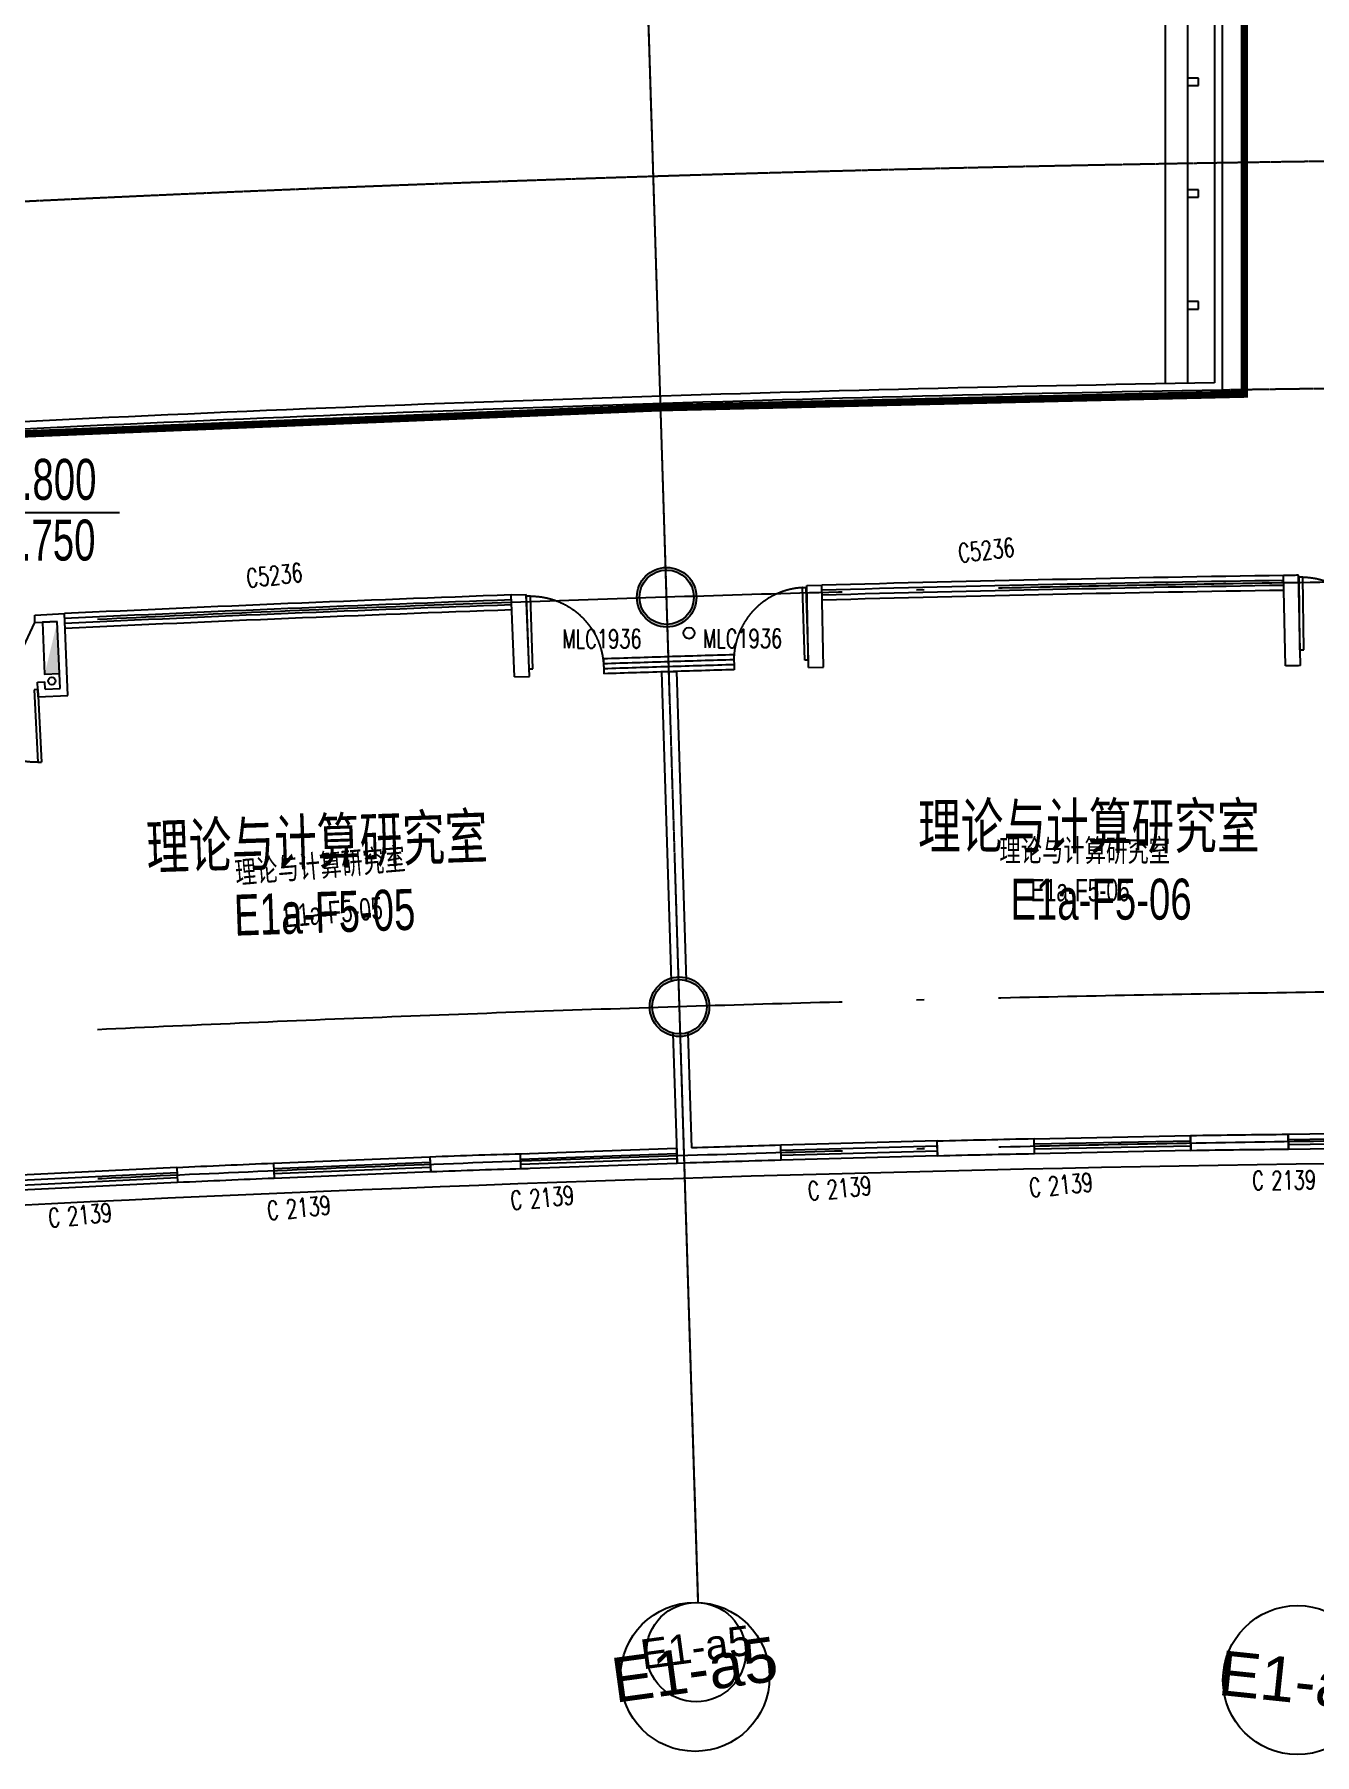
# Model space of a CAD drawing. Header units: millimetres. Extents: x -39175 to 150737, y -15023 to 140542.
# Drawn here: x 45718 to 62899, y -7984 to 15104 of the extents above; entities that cross this region are included whole.
import ezdxf
from ezdxf.enums import TextEntityAlignment as Align

# ---------------------------------------------------------------- set-up
doc = ezdxf.new("R2010")
doc.units = ezdxf.units.MM
doc.header["$LTSCALE"] = 10
for name, pattern in [('DASH', [0.35, 0.25, -0.1]), ('E-RG-1F$0$$0$DOTE', [2.42, 2, -0.2, 0.02, -0.2]), ('XRE2$0$HIDDEN', [0.375, 0.25, -0.125])]:
    doc.linetypes.add(name, pattern=pattern)
for name, color, linetype in [('A—墙体', 7, 'Continuous'), ('A—文字索引', 40, 'Continuous'), ('A—楼梯、电梯、栏杆', 50, 'Continuous'), ('A—轴线、尺寸', 1, 'Continuous'), ('A—门窗', 135, 'Continuous'), ('E1-RI-5F$0$A-ROOF-DRAN', 175, 'Continuous'), ('E1-RI-5F$0$A-SYMB-DOOR', 13, 'Continuous'), ('E1-RI-5F$0$A-SYMB-DOOR1', 4, 'Continuous'), ('E1-RI-5F$0$AUDIT_D_131110141545-10', 7, 'Continuous'), ('I—平面—填充03(灰度)', 250, 'Continuous'), ('I—平面—文字', 40, 'Continuous'), ('I—平面—文字（放大1：100）', 40, 'XRE2$0$HIDDEN'), ('I—平面—标高', 40, 'Continuous'), ('I—平面—消防设施', 10, 'Continuous'), ('I—平面—门', 22, 'Continuous'), ('I—平顶—消防设施', 10, 'Continuous'), ('轴线100', 1, 'Continuous')]:
    doc.layers.add(name, color=color, linetype=linetype)
doc.styles.add('ARIAL', font='arial.ttf')
doc.styles.add('E1-RI-5F$0$$4$XD2008', font='SIMYOU.TTF', dxfattribs={"width": 0.7})
doc.styles.add('E1-RI-5F$0$ECADI-TXT', font='simplex.shx', dxfattribs={"bigfont": 'hztxt.shx'})
doc.styles.add('XD2008', font='SIMYOU.TTF', dxfattribs={"width": 0.7, "height": 600})

# ---------------------------------------------------------------- blocks, each defined once
blk = doc.blocks.new('E-COLS-F5')
at = {"layer": 'I—平面—填充03(灰度)'}
h = blk.add_hatch(color=18, dxfattribs=at)
edge = h.paths.add_edge_path()
edge.add_arc((11763117, -6199394), 400, 0, 360)
edge = h.paths.add_edge_path(flags=17)
edge.add_arc((11763117, -6199394), 365, 0, 360)
h = blk.add_hatch(color=18, dxfattribs=at)
edge = h.paths.add_edge_path()
edge.add_arc((11763289, -6204891), 400, 0, 360)
edge = h.paths.add_edge_path(flags=17)
edge.add_arc((11763289, -6204891), 365, 0, 360)
at = {"layer": 'A—墙体'}
for centre, radius in [((11763117, -6199394), 400), ((11763117, -6199394), 365), ((11763289, -6204891), 400), ((11763289, -6204891), 365)]:
    blk.add_circle(centre, radius, dxfattribs=at)
blk = doc.blocks.new('E1-RI-5F$0$$TCHSYS$WIN2D')
for p, q in [((-0.5, 0.5), (0.5, 0.5)), ((-0.5, 0.5), (-0.5, -0.5)), ((0.5, 0.5), (0.5, -0.5)), ((0.5, 0.167), (-0.5, 0.167)), ((0.5, -0.167), (-0.5, -0.167)), ((-0.5, -0.5), (0.5, -0.5))]:
    blk.add_line(p, q)
blk = doc.blocks.new('E1-RI-5F$0$$DORLIB2D$00000001')
for p, q in [((0.45, 0.975), (0.5, 0.975)), ((0.45, 0), (0.45, 0.975)), ((0.5, 0), (0.5, 0.975)), ((0.5, 0), (0.45, 0))]:
    blk.add_line(p, q)
at = {"layer": 'I—平面—门', "color": 8, "linetype": 'DASH', "ltscale": 20}
blk.add_arc((0.475, 0), 0.975, 91.4693, 180, dxfattribs=at)
blk = doc.blocks.new('E1-RI-5F$0$ECADI-TAG-DOOR')
blk = doc.blocks.new('E1-RI-5F$0$$0$ECADI-TAG-HGHT_国标_')
at = {"color": 1}
blk.add_line((-2.12, 2.12), (11.77, 2.12), dxfattribs=at)
at = {"color": 1, "const_width": 0.5}
blk.add_lwpolyline([(-2.12, 2.12), (0, 0), (2.12, 2.12)], dxfattribs=at)
at = {"color": 1}
blk.add_point((-1.48, 4.6), dxfattribs=at)
at = {"style": 'E1-RI-5F$0$$4$XD2008', "width": 0.7}
blk.add_attdef('FL', text='', height=3, dxfattribs=at).set_placement((-2.69, 2.97), align=Align.RIGHT)
for tag, p in [('F.F.L.', (2.28, 2.97)), ('T.O.S.', (2.28, -1.1))]:
    blk.add_attdef(tag, p, '', height=3, dxfattribs=at)
blk = doc.blocks.new('E1-RI-5F$0$XFX-BX')
blk.add_lwpolyline([(0, 0), (0, 200), (700, 200), (700, 0)], close=True)
blk.add_solid([(0, 0), (0, 0), (700, 0), (700, 200)])
blk = doc.blocks.new('E1-RI-5F$0$ERDFG1')
at = {"layer": 'E1-RI-5F$0$A-ROOF-DRAN'}
blk.add_circle((60575, 12154), 75, dxfattribs=at)
blk = doc.blocks.new('A$C1C9D1350')
at = {"layer": '轴线100', "linetype": 'E-RG-1F$0$$0$DOTE'}
blk.add_line((-200786.3, -2917.2), (-201715.5, 26603.7), dxfattribs=at)
at = {"layer": '轴线100', "linetype": 'ByBlock'}
blk.add_circle((-200815.7, -3582.5), 666.7, dxfattribs=at)
at = {"layer": '轴线100', "color": 40, "style": 'ARIAL'}
blk.add_text('E1-a5', height=400, rotation=7.78334, dxfattribs=at).set_placement((-200819.4, -3516), align=Align.MIDDLE_CENTER)

msp = doc.modelspace()

# ---------------------------------------------------------------- linework, layer by layer
at = {"layer": 'A—墙体'}
for p, q in [((56083.7, 7705.8), (56283.7, 7711.3)), ((56106.8, 6606), (56083.7, 7705.8)), ((56306.8, 6611.5), (56283.7, 7711.3)), ((62507.8, 6628.8), (62482.3, 7841.4)), ((62707.7, 6631.6), (62682.3, 7844.3)), ((52116.4, 7580.1), (52316.3, 7587.2)), ((52162.6, 6481.1), (52116.4, 7580.1)), ((52362.4, 6488.2), (52316.3, 7587.2)), ((45722.1, 7310.5), (46121.7, 7329.9)), ((45725.5, 7211.9), (45722.1, 7310.5)), ((45727, 7210.6), (46026, 7225.1)), ((46063.7, 6325.2), (46026, 7225.1)), ((46167.8, 6230.8), (46121.7, 7329.9)), ((52162.6, 6481.1), (52362.4, 6488.2)), ((54134.6, 6547.5), (54265.1, 2400.7)), ((54334.5, 6553.8), (54465, 2406.8)), ((56106.8, 6606), (56306.8, 6611.5)), ((45759.5, 6411.3), (45859.4, 6416.1)), ((45769.9, 6211.5), (45759.5, 6411.3)), ((45864.6, 6316.9), (45859.4, 6416.1)), ((45864.6, 6316.9), (46063.7, 6325.2)), ((45769.9, 6211.5), (46167.8, 6230.8)), ((54287.2, 1698.7), (54342.2, -48.5)), ((54487.1, 1705.3), (54535.8, 157.7)), ((57840.8, 49.7), (57834.5, 249.5)), ((59138.6, 78.4), (59134.2, 279.5)), ((61234, 321.1), (61237.3, 121.2)), ((62544.6, 340.7), (62547.5, 140.7)), ((51025.9, 35.4), (51036.3, -164.3)), ((52235.8, 75.9), (52242.9, -123.9)), ((55741.6, -6.2), (55735.3, 193.7)), ((47628.7, -107.1), (47639.1, -306.8)), ((48927.4, -49.8), (48937.9, -249.5))]:
    msp.add_line(p, q, dxfattribs=at)
msp.add_lwpolyline([(54134.6, 6547.5), (54334.5, 6553.8)], dxfattribs=at)
for centre, radius, start, end in [((69775.6, -487204.8), 495100, 90.820909, 90.844054), ((69401.8, -483976), 490653.3, 90.781716, 90.805072), ((69737.7, -486690.4), 487085.4, 91.247382, 91.400306), ((64054.6, -167154), 167498.9, 90.516516, 90.964878), ((54170.3, -74592), 74693.6, 91.407373, 92.412708), ((69737.7, -486690.4), 487085.4, 91.647332, 91.788488), ((63934.1, -246831.2), 246956.1, 91.112675, 91.413841), ((64052.7, -167003.6), 167148.5, 90.515933, 90.965089), ((69737.7, -486690.4), 487085.4, 92.448653, 92.601577), ((54161.9, -74306.1), 74207.7, 91.404659, 92.413997), ((69737.7, -486690.4), 486885.4, 91.647268, 91.812018), ((69737.7, -486690.4), 486885.4, 92.448425, 92.601412)]:
    msp.add_arc(centre, radius, start, end, dxfattribs=at)
at = {"layer": 'A—楼梯、电梯、栏杆'}
for points in [[(61557.2, 26218.3), (61557.2, 10427.3)], [(61657.2, 26218.3), (61657.2, 10328.9)]]:
    msp.add_lwpolyline(points, dxfattribs=at)
for radius, start, end in [(497700, 90.946157, 92.899793), (497600, 90.934831, 92.910788)]:
    msp.add_arc((69775.6, -487204.8), radius, start, end, dxfattribs=at)
at = {"layer": 'A—轴线、尺寸', "linetype": 'E-RG-1F$0$$0$DOTE', "ltscale": 500}
msp.add_line((54627.8, -5942.8), (53698.6, 23578.1), dxfattribs=at)
at = {"layer": 'A—轴线、尺寸', "linetype": 'ByBlock'}
for centre in [(54583.7, -6940.8), (62668.7, -6984)]:
    msp.add_circle(centre, 1000, dxfattribs=at)
at = {"layer": 'A—轴线、尺寸', "linetype": 'E-RG-1F$0$$0$DOTE', "ltscale": 500}
for radius, start, end in [(495000, 90.129603, 97.787362), (489500, 90.131059, 97.78881), (487500, 90.131059, 98.027565)]:
    msp.add_arc((69775.6, -487204.4), radius, start, end, dxfattribs=at)
at = {"layer": 'A—门窗'}
for p, q in [((60891.1, 25764.8), (60891.1, 10418.3)), ((61191.1, 25764.8), (61191.1, 10423.5)), ((53353.7, 6722.2), (53360.3, 6522.4)), ((55102.8, 6777.3), (55108.8, 6577.4))]:
    msp.add_line(p, q, dxfattribs=at)
at = {"layer": 'A—门窗', "extrusion": (7.74398e-26, 8.19673e-27, -1)}
for p, q in [((61341.1, 14518.6), (61191.1, 14518.6)), ((61191.1, 14418.6), (61341.1, 14418.6)), ((61341.1, 14418.6), (61341.1, 14518.6)), ((61341.1, 13018.6), (61191.1, 13018.6)), ((61341.1, 12918.6), (61341.1, 13018.6)), ((61191.1, 12918.6), (61341.1, 12918.6)), ((61341.1, 11518.6), (61191.1, 11518.6)), ((61191.1, 11418.6), (61341.1, 11418.6)), ((61341.1, 11418.6), (61341.1, 11518.6))]:
    msp.add_line(p, q, dxfattribs=at)
at = {"layer": 'A—门窗'}
msp.add_lwpolyline([(606.3, -4314.7), (734.8, -4921.5, -0.0343521), (67351.1, -10.8), (67609, 2894.8), (67409.5, 2912.4)], format="xyb", dxfattribs=at)
for radius, start, end in [(495100, 90.844054, 91.561558), (495033.3, 90.844006, 91.561606), (494966.7, 90.843957, 91.561655), (494900, 90.843909, 91.561703), (495100, 92.044054, 92.738412), (495033.3, 92.044006, 92.738458), (494966.7, 92.043957, 92.738503), (494900, 92.043909, 92.738548), (494200, 91.802805, 91.904253), (494200, 91.701359, 91.802805), (494133.3, 91.701359, 91.802805), (494133.3, 91.802805, 91.904253), (494066.7, 91.802805, 91.904253), (494000, 91.802805, 91.904253), (494066.7, 91.701359, 91.802805), (494000, 91.701359, 91.802805)]:
    msp.add_arc((69775.6, -487204.8), radius, start, end, dxfattribs=at)
at = {"layer": 'I—平面—消防设施'}
msp.add_circle((45951.4, 6425.7), 50, dxfattribs=at)
at = {"layer": 'I—平面—门'}
msp.add_line((45355.7, 6424.3), (45725.5, 7211.9), dxfattribs=at)
at = {"layer": 'I—平面—门', "color": 8, "linetype": 'DASH'}
for centre, radius, start, end in [((69775.6, -487204.8), 500650, 90.642859, 92.910788), ((72813.7, -727982.1), 738396.3, 90.6691299, 90.8657208)]:
    msp.add_arc(centre, radius, start, end, dxfattribs=at)
at = {"layer": 'I—平顶—消防设施', "linetype": 'DASH', "const_width": 100}
msp.add_lwpolyline([(2777.1, 5807.2), (12544.4, 7037.2), (22918, 8128.4), (33312.1, 9001.8), (44509.8, 9697.8), (54123, 10093.5), (61954.3, 10276.4), (61954.3, 26218.1)], dxfattribs=at)

# ---------------------------------------------------------------- block references
at = {"layer": 'A—墙体'}
msp.add_blockref('E-COLS-F5', (-11708913.6, 6206944.1), dxfattribs=at)
at = {"layer": 'A—门窗', "yscale": 200}
for p, xscale, zscale, rotation in [((56787.6, 124), 2099.999999999332, 2100, 181.5558202144713), ((60186.3, 200.3), 2099.999999999251, 2100, 181.1996159351508), ((63596, 253.6), 2099.999999999073, 2099.999999999981, 180.8434116558561), ((49981, -108.5), -2100.000000000492, 2100, 2.400886183111748), ((53288.7, 13.5), -2100.000000000728, 2100, 2.044681623704641), ((46584.6, -256.3), -2099.999999999995, 2100, 2.757090742495993)]:
    msp.add_blockref('E1-RI-5F$0$$TCHSYS$WIN2D', p, dxfattribs=dict(at, xscale=xscale, zscale=zscale, rotation=rotation))
at = {"layer": 'E1-RI-5F$0$A-SYMB-DOOR'}
ref = msp.add_blockref('E1-RI-5F$0$ECADI-TAG-DOOR', (56567.9, -1234.7), dxfattribs=dict(at, xscale=100.0000000030866, yscale=100.0000000018626, zscale=100.0000000022703, rotation=5.696382829589028))
ref.add_attrib('门窗主编号1', 'C', dxfattribs={"height": 250, "rotation": 5.69638, "style": 'E1-RI-5F$0$ECADI-TXT', "width": 0.7}).set_placement((56266.8, -532.7), align=Align.RIGHT)
ref.add_attrib('门窗主编号2', '2139', (56365.6, -527.1, 333.3), dxfattribs={"height": 250, "rotation": 5.69638, "style": 'E1-RI-5F$0$ECADI-TXT', "width": 0.7})
ref = msp.add_blockref('E1-RI-5F$0$ECADI-TAG-DOOR', (59538.9, -1188.6), dxfattribs=dict(at, xscale=100.0000000030866, yscale=100.0000000018626, zscale=100.0000000022703, rotation=5.696382829589028))
ref.add_attrib('门窗主编号1', 'C', dxfattribs={"height": 250, "rotation": 5.69638, "style": 'E1-RI-5F$0$ECADI-TXT', "width": 0.7}).set_placement((59237.7, -486.6), align=Align.RIGHT)
ref.add_attrib('门窗主编号2', '2139', (59336.6, -481, 333.3), dxfattribs={"height": 250, "rotation": 5.69638, "style": 'E1-RI-5F$0$ECADI-TXT', "width": 0.7})
ref = msp.add_blockref('E1-RI-5F$0$ECADI-TAG-DOOR', (62462.4, -1125.5), dxfattribs=dict(at, xscale=100.0000000028935, yscale=100.0000000018626, zscale=100.0000000022703, rotation=0.965926051680472))
ref.add_attrib('门窗主编号1', 'C', dxfattribs={"height": 250, "rotation": 0.96593, "style": 'E1-RI-5F$0$ECADI-TXT', "width": 0.7}).set_placement((62220.1, -401.1), align=Align.RIGHT)
ref.add_attrib('门窗主编号2', '2139', (62319.1, -403.6, 333.3), dxfattribs={"height": 250, "rotation": 0.96593, "style": 'E1-RI-5F$0$ECADI-TXT', "width": 0.7})
ref = msp.add_blockref('E1-RI-5F$0$ECADI-TAG-DOOR', (52577.9, -1361.4), dxfattribs=dict(at, xscale=100.0000000030866, yscale=100.0000000018626, zscale=100.0000000022703, rotation=5.696382829589028))
ref.add_attrib('门窗主编号1', 'C', dxfattribs={"height": 250, "rotation": 5.69638, "style": 'E1-RI-5F$0$ECADI-TXT', "width": 0.7}).set_placement((52276.8, -659.4), align=Align.RIGHT)
ref.add_attrib('门窗主编号2', '2139', (52375.6, -653.8, 333.3), dxfattribs={"height": 250, "rotation": 5.69638, "style": 'E1-RI-5F$0$ECADI-TXT', "width": 0.7})
ref = msp.add_blockref('E1-RI-5F$0$ECADI-TAG-DOOR', (46374.6, -1594.5), dxfattribs=dict(at, xscale=100.0000000030866, yscale=100.0000000018626, zscale=100.0000000022703, rotation=5.696382829589028))
ref.add_attrib('门窗主编号1', 'C', dxfattribs={"height": 250, "rotation": 5.69638, "style": 'E1-RI-5F$0$ECADI-TXT', "width": 0.7}).set_placement((46073.5, -892.5), align=Align.RIGHT)
ref.add_attrib('门窗主编号2', '2139', (46172.3, -886.9, 333.3), dxfattribs={"height": 250, "rotation": 5.69638, "style": 'E1-RI-5F$0$ECADI-TXT', "width": 0.7})
ref = msp.add_blockref('E1-RI-5F$0$ECADI-TAG-DOOR', (49311.6, -1496.7), dxfattribs=dict(at, xscale=100.0000000030866, yscale=100.0000000018626, zscale=100.0000000022703, rotation=5.696382829589028))
ref.add_attrib('门窗主编号1', 'C', dxfattribs={"height": 250, "rotation": 5.69638, "style": 'E1-RI-5F$0$ECADI-TXT', "width": 0.7}).set_placement((49010.5, -794.7), align=Align.RIGHT)
ref.add_attrib('门窗主编号2', '2139', (49109.3, -789.1, 333.3), dxfattribs={"height": 250, "rotation": 5.69638, "style": 'E1-RI-5F$0$ECADI-TXT', "width": 0.7})
at = {"layer": 'E1-RI-5F$0$A-SYMB-DOOR1'}
ref = msp.add_blockref('E1-RI-5F$0$ECADI-TAG-DOOR', (59194.7, 7402.9), dxfattribs=dict(at, xscale=100.0000000019059, yscale=100.0000000018626, zscale=100.0000000022703, rotation=6.543582241007295))
ref.add_attrib('门窗主编号1', 'C5236', dxfattribs={"layer": 'E1-RI-5F$0$A-SYMB-DOOR', "height": 250, "rotation": 6.54358, "style": 'E1-RI-5F$0$ECADI-TXT', "width": 0.7}).set_placement((58883.2, 8100.4), align=Align.RIGHT)
ref = msp.add_blockref('E1-RI-5F$0$ECADI-TAG-DOOR', (49641.2, 7065.4), dxfattribs=dict(at, xscale=100.0000000019059, yscale=100.0000000018626, zscale=100.0000000022703, rotation=6.543582241007295))
ref.add_attrib('门窗主编号1', 'C5236', dxfattribs={"layer": 'E1-RI-5F$0$A-SYMB-DOOR', "height": 250, "rotation": 6.54358, "style": 'E1-RI-5F$0$ECADI-TXT', "width": 0.7}).set_placement((49329.7, 7762.9), align=Align.RIGHT)
ref = msp.add_blockref('E1-RI-5F$0$ECADI-TAG-DOOR', (54100.2, 6141.3), dxfattribs=dict(at, xscale=100.0000000027859, yscale=100.0000000018626, zscale=100.0000000022702, rotation=0.2116002356098558))
ref.add_attrib('门窗主编号1', 'MLC1936', dxfattribs={"layer": 'E1-RI-5F$0$A-SYMB-DOOR', "height": 250, "rotation": 0.2116, "style": 'E1-RI-5F$0$ECADI-TXT', "width": 0.7}).set_placement((53867.5, 6868.8), align=Align.RIGHT)
ref = msp.add_blockref('E1-RI-5F$0$ECADI-TAG-DOOR', (55986.7, 6145.3), dxfattribs=dict(at, xscale=100.0000000027859, yscale=100.0000000018626, zscale=100.0000000022702, rotation=0.2116002356098558))
ref.add_attrib('门窗主编号1', 'MLC1936', dxfattribs={"layer": 'E1-RI-5F$0$A-SYMB-DOOR', "height": 250, "rotation": 0.2116, "style": 'E1-RI-5F$0$ECADI-TXT', "width": 0.7}).set_placement((55754, 6872.8), align=Align.RIGHT)
at = {"layer": 'E1-RI-5F$0$AUDIT_D_131110141545-10'}
msp.add_blockref('E1-RI-5F$0$ERDFG1', (-6071.9, -5085.5), dxfattribs=at)
at = {"layer": 'I—平面—标高'}
ref = msp.add_blockref('E1-RI-5F$0$$0$ECADI-TAG-HGHT_国标_', (44506.7, 8263.8), dxfattribs=dict(at, xscale=200, yscale=200, zscale=199.9999999997809))
ref.add_attrib('F.F.L.', '18.800', (44976.6, 8857.2), dxfattribs={"layer": '0', "height": 550, "style": 'E1-RI-5F$0$$4$XD2008', "width": 0.7})
ref.add_attrib('T.O.S.', '18.750', (44963.4, 8042.9), dxfattribs={"layer": '0', "height": 550, "style": 'E1-RI-5F$0$$4$XD2008', "width": 0.7})
at = {"layer": 'I—平面—消防设施', "xscale": -1, "rotation": 92.40280599903447}
msp.add_blockref('E1-RI-5F$0$XFX-BX', (46026, 7224.5), dxfattribs=at)
at = {"layer": 'I—平面—门', "yscale": 1000}
for p, xscale, zscale, rotation in [((55605.6, 6691.7), 999.9999999998748, -1000, 1.643379050958157), ((63202.6, 6851.2), -999.9999999999437, 1000, 0.7622330967873482), ((52857.3, 6605.2), -999.9999999998291, 1000, 1.962232972515263), ((45265.4, 6285.6), -1000.000000000348, -1000, 182.9593388362607)]:
    msp.add_blockref('E1-RI-5F$0$$DORLIB2D$00000001', p, dxfattribs=dict(at, xscale=xscale, zscale=zscale, rotation=rotation))
at = {"layer": '轴线100'}
msp.add_blockref('A$C1C9D1350', (255414.1, -3026), dxfattribs=at)

# ---------------------------------------------------------------- texts
at = {"layer": 'A—文字索引', "style": 'ARIAL'}
for s, rotation, p in [('E1-a5', 7.78334, (54578.1, -6841)), ('E1-a6', 354, (62731.6, -6997.9))]:
    msp.add_text(s, height=600, rotation=rotation, dxfattribs=at).set_placement(p, align=Align.MIDDLE_CENTER)
at = {"layer": 'I—平面—文字', "linetype": 'ByBlock', "style": 'XD2008', "width": 0.7}
for s, height, rotation, p in [('理论与计算研究室', 600, 360, (57577.1, 4179.9, 0)), ('理论与计算研究室', 600, 1.92098, (47230, 3894.3, 0)), ('E1a-F5-06', 550, 360, (58816.2, 3222.6)), ('E1a-F5-05', 550, 1.92098, (48407, 3006.9))]:
    msp.add_text(s, height=height, rotation=rotation, dxfattribs=at).set_placement(p)
at = {"layer": 'I—平面—文字（放大1：100）', "linetype": 'ByBlock', "style": 'XD2008', "width": 0.7}
for s, rotation, p in [('理论与计算研究室', 4.89647, (48423.4, 3701.8, 0)), ('理论与计算研究室', 360, (58667.6, 4001.7, 0)), ('E1a-F5-06', 360, (59089.7, 3469.1)), ('E1a-F5-05', 4.89647, (49081.2, 3118.5))]:
    msp.add_text(s, height=300, rotation=rotation, dxfattribs=at).set_placement(p)

doc.saveas('drawing.dxf')
